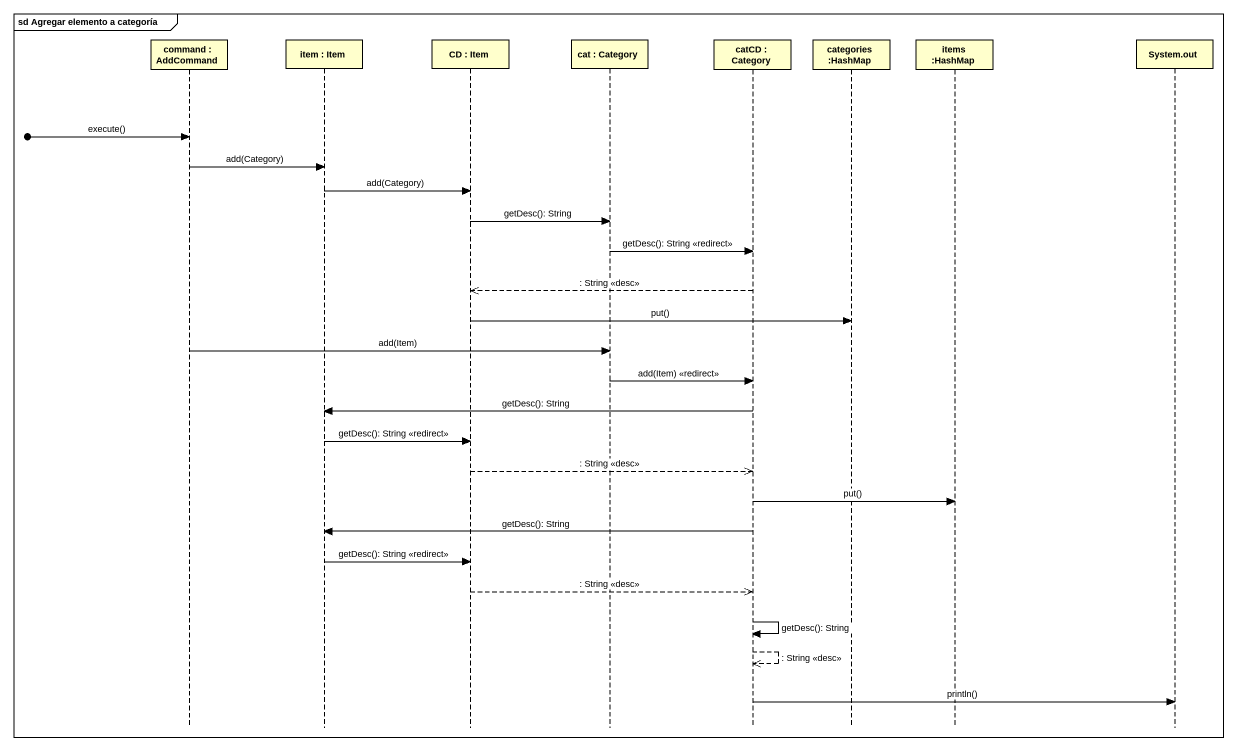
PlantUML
@startuml
mainframe sd Agregar elemento a categoría
hide footbox
participant "command : AddCommand" as command
participant "item : Item" as item
participant "CD : Item" as CD
participant "cat : Category" as cat
participant "catCD : Category" as catCD
participant "categories :HashMap" as categories_HashMap
participant "items :HashMap" as items_HashMap
participant "System.out" as System_out

[o-> command : execute()
command -> item : add(Category)
item -> CD : add(Category)
CD -> cat : getDesc(): String
cat -> catCD : getDesc(): String <<redirect>>
catCD -->> CD : : String <<desc>>
CD -> categories_HashMap : put()
command -> cat : add(Item)
cat -> catCD : add(Item) <<redirect>>
catCD -> item : getDesc(): String
item -> CD : getDesc(): String <<redirect>>
CD -->> catCD : : String <<desc>>
catCD -> items_HashMap : put()
catCD -> item : getDesc(): String
item -> CD : getDesc(): String <<redirect>>
CD -->> catCD : : String <<desc>>
catCD -> catCD : getDesc(): String
catCD -->> catCD : : String <<desc>>
catCD -> System_out : println()
@enduml
